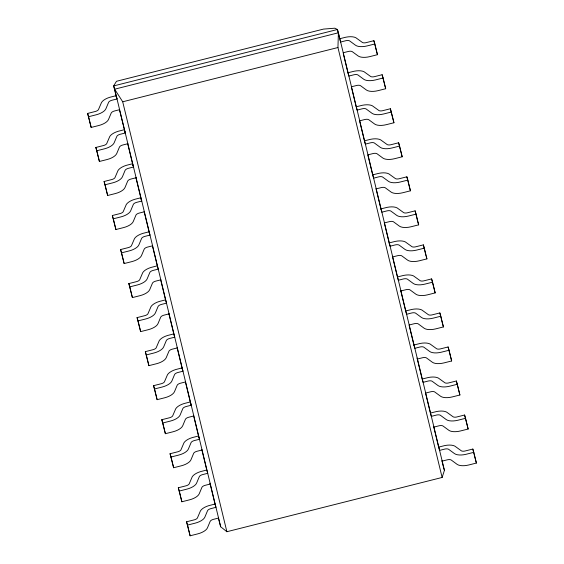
<?xml version="1.0" encoding="UTF-8"?>
<svg xmlns="http://www.w3.org/2000/svg" width="564" height="564" viewBox="0 0 564 564"><rect width="100%" height="100%" fill="white"/><g stroke="black" fill="none" stroke-linecap="round" stroke-linejoin="round"><path stroke-width="0.85" d="M218.367 517.935L220.672 526.762L226.883 531.718L442.127 477.454L337.949 47.524L338.4 32.782L337.434 29.497L334.804 28.2L323.489 29.095L116.473 81.286L113.681 85.911L116.48 97.452M442.127 477.454L444.425 470.348L338.4 32.782L114.647 89.19L113.681 85.911L337.434 29.497L339.676 38.74L345.88 37.203A11.795 5.238 -13.6 0 1 355.884 37.753L362.469 42.511A4.054 1.798 -13.6 0 0 365.902 42.695L373.883 40.693L374.841 43.978L377.443 54.694L369.864 56.604A11.752 5.224 -13.6 0 1 358.147 55.977L352.338 51.705A4.089 1.819 -13.6 0 0 348.256 51.479L343.236 52.741M220.672 526.762L114.647 89.19L122.705 101.788L337.949 47.524M87.61 113.434L95.584 111.411A4.054 1.798 -13.6 0 0 98.439 109.642L101.534 102.451A11.795 5.238 -13.6 0 1 109.867 97.269L116.057 95.69L117.016 98.975L111.996 100.237A4.089 1.819 -13.6 0 0 108.598 102.345L105.905 108.767A11.752 5.224 -13.6 0 1 96.148 114.809L88.569 116.72L87.61 113.434L91.164 127.436L98.742 125.525A11.752 5.224 -13.6 0 0 108.507 119.483L111.193 113.068A4.089 1.819 -13.6 0 1 114.591 110.953L119.61 109.691M374.841 43.978L367.263 45.888A11.752 5.224 -13.6 0 1 355.553 45.261L349.736 40.982A4.089 1.819 -13.6 0 0 345.654 40.756L340.635 42.025L339.916 39.565M343.286 53.622L347.925 72.77L354.121 71.233A11.795 5.238 -13.6 0 1 364.132 71.783L370.717 76.535A4.054 1.798 -13.6 0 0 374.144 76.725L382.131 74.723L383.09 78.008L385.684 88.724L378.113 90.635A11.752 5.224 -13.6 0 1 366.396 90.007L360.579 85.735A4.089 1.819 -13.6 0 0 356.497 85.509L351.478 86.771M95.852 147.465L103.832 145.441A4.054 1.798 -13.6 0 0 106.688 143.672L109.776 136.481A11.795 5.238 -13.6 0 1 118.116 131.299L124.299 129.72L125.257 132.998L120.238 134.267A4.089 1.819 -13.6 0 0 116.84 136.375L114.154 142.798A11.752 5.224 -13.6 0 1 104.389 148.84L96.811 150.75L95.852 147.465L99.412 161.466L106.991 159.556A11.752 5.224 -13.6 0 0 116.748 153.514L119.441 147.098A4.089 1.819 -13.6 0 1 122.839 144.983L127.859 143.721M383.09 78.008L375.511 79.919A11.752 5.224 -13.6 0 1 363.801 79.291L357.985 75.012A4.089 1.819 -13.6 0 0 353.903 74.786L348.883 76.055L347.925 72.77M391.338 112.039L390.373 108.753L382.392 110.755A4.054 1.798 -13.6 0 1 378.959 110.565L372.381 105.813A11.795 5.238 -13.6 0 0 362.37 105.264L356.166 106.8L357.132 110.086L362.151 108.817A4.089 1.819 -13.6 0 1 366.233 109.042L372.043 113.322A11.752 5.224 -13.6 0 0 383.76 113.949L391.338 112.039L393.933 122.755L386.354 124.665A11.752 5.224 -13.6 0 1 374.644 124.038L368.828 119.765A4.089 1.819 -13.6 0 0 364.746 119.54L359.726 120.802M104.1 181.495L112.074 179.472A4.054 1.798 -13.6 0 0 114.936 177.702L118.024 170.511A11.795 5.238 -13.6 0 1 126.357 165.33L132.547 163.75L133.506 167.029L128.486 168.298A4.089 1.819 -13.6 0 0 125.088 170.406L122.402 176.828A11.752 5.224 -13.6 0 1 112.638 182.87L105.059 184.781L104.1 181.495L107.653 195.496L115.232 193.586A11.752 5.224 -13.6 0 0 124.996 187.544L127.683 181.129A4.089 1.819 -13.6 0 1 131.081 179.014L136.1 177.752M399.58 146.069L398.621 142.784L390.64 144.786A4.054 1.798 -13.6 0 1 387.207 144.595L380.622 139.844A11.795 5.238 -13.6 0 0 370.611 139.294L364.414 140.831L365.373 144.116L370.393 142.847A4.089 1.819 -13.6 0 1 374.475 143.073L380.291 147.352A11.752 5.224 -13.6 0 0 392.001 147.98L399.58 146.069L402.181 156.785L394.603 158.695A11.752 5.224 -13.6 0 1 382.885 158.068L377.076 153.796A4.089 1.819 -13.6 0 0 372.994 153.57L367.975 154.832M112.342 215.526L120.322 213.502A4.054 1.798 -13.6 0 0 123.178 211.733L126.273 204.542A11.795 5.238 -13.6 0 1 134.606 199.36L140.788 197.781L141.754 201.059L136.735 202.328A4.089 1.819 -13.6 0 0 133.33 204.436L130.644 210.858A11.752 5.224 -13.6 0 1 120.886 216.9L113.308 218.811L112.342 215.526L115.902 229.527L123.481 227.616A11.752 5.224 -13.6 0 0 133.245 221.574L135.931 215.159A4.089 1.819 -13.6 0 1 139.329 213.044L144.349 211.782M407.828 180.099L406.87 176.814L398.882 178.816A4.054 1.798 -13.6 0 1 395.456 178.626L388.871 173.874A11.795 5.238 -13.6 0 0 378.86 173.324L372.663 174.861L373.622 178.146L378.641 176.877A4.089 1.819 -13.6 0 1 382.723 177.103L388.54 181.382A11.752 5.224 -13.6 0 0 400.25 182.01L407.828 180.099L410.423 190.815L402.844 192.726A11.752 5.224 -13.6 0 1 391.134 192.098L385.318 187.826A4.089 1.819 -13.6 0 0 381.236 187.601L376.216 188.862M120.59 249.556L128.564 247.533A4.054 1.798 -13.6 0 0 131.426 245.763L134.514 238.572A11.795 5.238 -13.6 0 1 142.847 233.39L149.037 231.811L149.996 235.089L144.976 236.358A4.089 1.819 -13.6 0 0 141.578 238.466L138.892 244.889A11.752 5.224 -13.6 0 1 129.128 250.931L121.549 252.841L120.59 249.556L124.15 263.557L131.729 261.647A11.752 5.224 -13.6 0 0 141.486 255.605L144.18 249.189A4.089 1.819 -13.6 0 1 147.578 247.074L152.597 245.812M416.077 214.13L415.111 210.844L407.13 212.847A4.054 1.798 -13.6 0 1 403.697 212.656L397.112 207.904A11.795 5.238 -13.6 0 0 387.108 207.355L380.904 208.892L381.863 212.177L386.89 210.908A4.089 1.819 -13.6 0 1 390.972 211.133L396.781 215.413A11.752 5.224 -13.6 0 0 408.498 216.04L416.077 214.13L418.671 224.846L411.093 226.756A11.752 5.224 -13.6 0 1 399.382 226.129L393.566 221.856A4.089 1.819 -13.6 0 0 389.484 221.631L384.465 222.893M128.839 283.586L136.812 281.563A4.054 1.798 -13.6 0 0 139.675 279.793L142.762 272.602A11.795 5.238 -13.6 0 1 151.096 267.421L157.285 265.841L158.244 269.12L153.225 270.389A4.089 1.819 -13.6 0 0 149.827 272.497L147.141 278.919A11.752 5.224 -13.6 0 1 137.376 284.961L129.798 286.872L128.839 283.586L132.392 297.588L139.971 295.677A11.752 5.224 -13.6 0 0 149.735 289.635L152.421 283.22A4.089 1.819 -13.6 0 1 155.819 281.105L160.839 279.843M424.318 248.16L423.36 244.875L415.379 246.877A4.054 1.798 -13.6 0 1 411.946 246.687L405.361 241.935A11.795 5.238 -13.6 0 0 395.35 241.385L389.153 242.922L390.112 246.207L395.131 244.938A4.089 1.819 -13.6 0 1 399.213 245.164L405.03 249.443A11.752 5.224 -13.6 0 0 416.74 250.071L424.318 248.16L426.92 258.876L419.341 260.787A11.752 5.224 -13.6 0 1 407.624 260.159L401.815 255.887A4.089 1.819 -13.6 0 0 397.733 255.661L392.706 256.923M137.08 317.617L145.061 315.593A4.054 1.798 -13.6 0 0 147.916 313.824L151.011 306.633A11.795 5.238 -13.6 0 1 159.344 301.451L165.527 299.872L166.493 303.15L161.466 304.419A4.089 1.819 -13.6 0 0 158.068 306.527L155.382 312.949A11.752 5.224 -13.6 0 1 145.618 318.991L138.046 320.902L137.08 317.617L140.64 331.618L148.219 329.707A11.752 5.224 -13.6 0 0 157.983 323.666L160.669 317.25A4.089 1.819 -13.6 0 1 164.068 315.135L169.087 313.873M432.567 282.19L431.608 278.905L423.62 280.9A4.054 1.798 -13.6 0 1 420.194 280.717L413.609 275.965A11.795 5.238 -13.6 0 0 403.598 275.415L397.401 276.952L398.36 280.238L403.38 278.968A4.089 1.819 -13.6 0 1 407.462 279.194L413.271 283.473A11.752 5.224 -13.6 0 0 424.988 284.101L432.567 282.19L435.161 292.906L427.582 294.817A11.752 5.224 -13.6 0 1 415.872 294.189L410.056 289.917A4.089 1.819 -13.6 0 0 405.974 289.692L400.955 290.953M145.329 351.647L153.302 349.624A4.054 1.798 -13.6 0 0 156.165 347.854L159.252 340.663A11.795 5.238 -13.6 0 1 167.586 335.481L173.775 333.902L174.734 337.18L169.715 338.449A4.089 1.819 -13.6 0 0 166.317 340.557L163.63 346.98A11.752 5.224 -13.6 0 1 153.866 353.022L146.287 354.932L145.329 351.647L148.889 365.648L156.468 363.738A11.752 5.224 -13.6 0 0 166.225 357.696L168.911 351.28A4.089 1.819 -13.6 0 1 172.316 349.165L177.336 347.903M409.203 324.984L414.223 323.722A4.089 1.819 -13.6 0 1 418.305 323.947L424.121 328.22A11.752 5.224 -13.6 0 0 435.831 328.847L443.41 326.937L440.815 316.221L439.849 312.935L431.869 314.931A4.054 1.798 -13.6 0 1 428.436 314.747L421.851 309.996A11.795 5.238 -13.6 0 0 411.847 309.446L405.643 310.983L400.673 290.453M153.577 385.677L161.551 383.654A4.054 1.798 -13.6 0 0 164.413 381.884L167.501 374.693A11.795 5.238 -13.6 0 1 175.834 369.512L182.024 367.932L182.983 371.211L177.963 372.48A4.089 1.819 -13.6 0 0 174.565 374.588L171.872 381.01A11.752 5.224 -13.6 0 1 162.115 387.052L154.536 388.963L153.577 385.677L157.13 399.679L164.709 397.768A11.752 5.224 -13.6 0 0 174.473 391.726L177.159 385.311A4.089 1.819 -13.6 0 1 180.558 383.196L185.577 381.934M440.815 316.221L433.237 318.131A11.752 5.224 -13.6 0 1 421.519 317.504L415.703 313.224A4.089 1.819 -13.6 0 0 411.621 312.999L406.602 314.268L405.883 311.807M449.057 350.251L448.098 346.966L440.117 348.961A4.054 1.798 -13.6 0 1 436.684 348.778L430.099 344.026A11.795 5.238 -13.6 0 0 420.088 343.476L413.891 345.013L414.85 348.298L419.87 347.029A4.089 1.819 -13.6 0 1 423.952 347.255L429.768 351.534A11.752 5.224 -13.6 0 0 441.478 352.162L449.057 350.251L451.658 360.967L444.079 362.878A11.752 5.224 -13.6 0 1 432.362 362.25L426.546 357.978A4.089 1.819 -13.6 0 0 422.464 357.752L417.445 359.014M161.819 419.708L169.799 417.684A4.054 1.798 -13.6 0 0 172.654 415.915L175.749 408.724A11.795 5.238 -13.6 0 1 184.083 403.542L190.265 401.963L191.224 405.241L186.205 406.51A4.089 1.819 -13.6 0 0 182.806 408.618L180.12 415.041A11.752 5.224 -13.6 0 1 170.356 421.082L162.777 422.993L161.819 419.708L165.379 433.709L172.958 431.798A11.752 5.224 -13.6 0 0 182.722 425.757L185.408 419.341A4.089 1.819 -13.6 0 1 188.806 417.226L193.826 415.964M457.305 384.281L456.346 380.996L448.359 382.991A4.054 1.798 -13.6 0 1 444.925 382.808L438.348 378.056A11.795 5.238 -13.6 0 0 428.337 377.506L422.133 379.043L423.099 382.329L428.118 381.06A4.089 1.819 -13.6 0 1 432.2 381.285L438.009 385.557A11.752 5.224 -13.6 0 0 449.727 386.192L457.305 384.281L459.9 394.997L452.321 396.908A11.752 5.224 -13.6 0 1 440.611 396.281L434.795 392.008A4.089 1.819 -13.6 0 0 430.713 391.783L425.693 393.045M170.067 453.738L178.041 451.715A4.054 1.798 -13.6 0 0 180.903 449.945L183.991 442.747A11.795 5.238 -13.6 0 1 192.324 437.572L198.514 435.993L199.473 439.271L194.453 440.54A4.089 1.819 -13.6 0 0 191.055 442.648L188.369 449.071A11.752 5.224 -13.6 0 1 178.605 455.113L171.026 457.023L170.067 453.738L173.627 467.739L181.199 465.829A11.752 5.224 -13.6 0 0 190.963 459.787L193.649 453.371A4.089 1.819 -13.6 0 1 197.047 451.256L202.074 449.994M178.316 487.768L179.274 491.054L186.853 489.143A11.752 5.224 -13.6 0 0 196.61 483.101L199.303 476.679A4.089 1.819 -13.6 0 1 202.702 474.571L207.721 473.302L206.762 470.024L200.572 471.603A11.795 5.238 -13.6 0 0 192.239 476.777L189.151 483.975A4.054 1.798 -13.6 0 1 186.289 485.745L178.316 487.768L181.869 501.77L189.448 499.859A11.752 5.224 -13.6 0 0 199.212 493.817L201.898 487.402A4.089 1.819 -13.6 0 1 205.296 485.287L210.316 484.025M465.547 418.312L464.588 415.026L456.607 417.022A4.054 1.798 -13.6 0 1 453.174 416.838L446.589 412.087A11.795 5.238 -13.6 0 0 436.585 411.537L430.381 413.074L431.34 416.359L436.36 415.09A4.089 1.819 -13.6 0 1 440.442 415.315L446.258 419.588A11.752 5.224 -13.6 0 0 457.968 420.222L465.547 418.312L468.148 429.028L460.569 430.938A11.752 5.224 -13.6 0 1 448.852 430.311L443.043 426.031A4.089 1.819 -13.6 0 0 438.961 425.813L433.942 427.075M186.557 521.799L187.516 525.084L195.095 523.173A11.752 5.224 -13.6 0 0 204.859 517.132L207.545 510.709A4.089 1.819 -13.6 0 1 210.943 508.601L215.963 507.332L215.004 504.054L208.821 505.633A11.795 5.238 -13.6 0 0 200.481 510.808L197.393 518.006A4.054 1.798 -13.6 0 1 194.538 519.775L186.557 521.799L190.117 535.8L197.696 533.889A11.752 5.224 -13.6 0 0 207.453 527.848L210.146 521.432A4.089 1.819 -13.6 0 1 213.544 519.317L218.564 518.055M473.795 452.342L472.836 449.057L464.849 451.052A4.054 1.798 -13.6 0 1 461.422 450.869L454.838 446.117A11.795 5.238 -13.6 0 0 444.827 445.567L438.63 447.104L439.589 450.389L444.608 449.12A4.089 1.819 -13.6 0 1 448.69 449.346L454.506 453.618A11.752 5.224 -13.6 0 0 466.216 454.253L473.795 452.342L476.39 463.058L468.818 464.969A11.752 5.224 -13.6 0 1 457.101 464.341L451.285 460.062A4.089 1.819 -13.6 0 0 447.203 459.843L442.183 461.105M377.443 54.694L373.883 40.693M385.684 88.724L382.131 74.723M393.933 122.755L391.677 114.111M402.181 156.785L398.621 142.784M410.423 190.815L406.87 176.814M417.712 221.56L418.671 224.846M426.194 256.416L426.92 258.876M435.161 292.906L431.608 278.905M443.41 326.937L441.337 319.062M451.658 360.967L448.098 346.966M459.9 394.997L456.346 380.996M468.148 429.028L464.588 415.026M476.39 463.058L474.134 454.415M443.706 467.887L444.425 470.348M115.923 95.154L116.882 98.432M125.13 132.462L119.533 110.036M390.373 108.753L391.486 113.35M415.111 210.844L416.415 216.202M416.599 216.971L417.522 220.799M423.36 244.875L425.954 255.591M439.849 312.935L441.154 318.293M472.836 449.057L473.95 453.646M351.351 86.912L356.117 106.582M359.635 121.119L364.612 141.649M367.925 155.333L372.691 175.002M376.012 188.686L380.982 209.209M384.296 222.893L389.273 243.415M392.382 256.246L397.564 277.629M409.168 325.52L413.934 345.189M417.043 358.02L422.013 378.543M425.538 393.087L430.515 413.609M433.716 426.828L438.757 447.64M441.929 460.732L443.466 467.07M122.705 101.788L226.883 531.718M127.598 143.319L132.914 165.28M135.889 177.533L141.345 200.079M144.172 211.74L149.15 232.262M152.463 245.946L157.229 265.623M160.55 279.307L165.724 300.683M168.833 313.513L174.015 334.896M177.124 347.72L182.51 369.956M185.415 381.934L191.013 405.022M193.706 416.14L198.888 437.523M201.785 449.494L206.762 470.024M209.963 483.235L215.004 504.054M88.569 116.72L91.164 127.436M96.811 150.75L99.412 161.466M105.059 184.781L107.653 195.496M113.308 218.811L115.902 229.527M121.549 252.841L124.15 263.557M129.798 286.872L132.392 297.588M138.046 320.902L140.64 331.618M146.287 354.932L148.889 365.648M154.536 388.963L157.13 399.679M162.777 422.993L165.379 433.709M171.026 457.023L173.627 467.739M179.274 491.054L181.869 501.77M187.516 525.084L190.117 535.8"/></g></svg>
